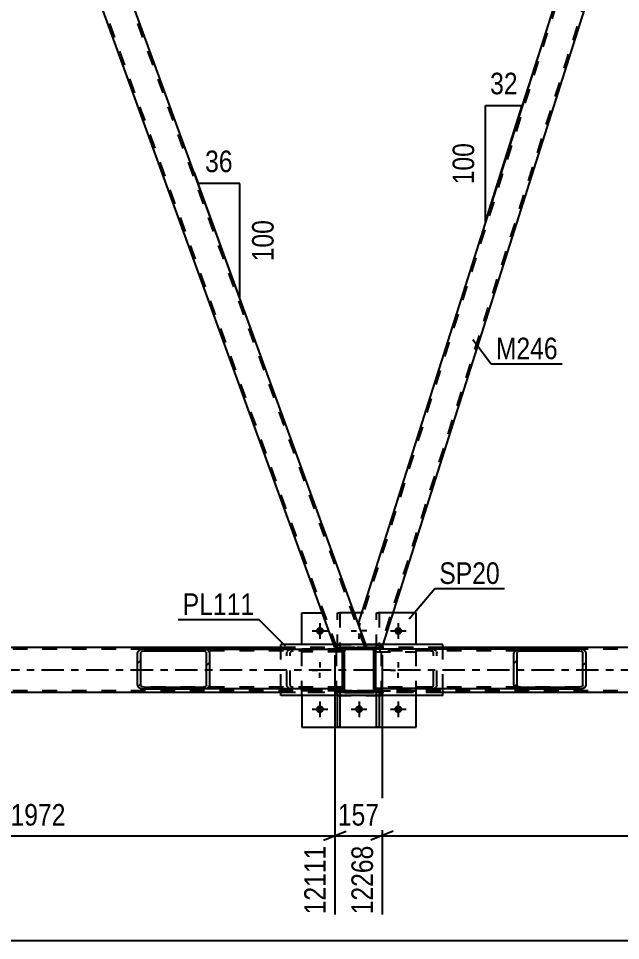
# Model space of a CAD drawing. Header units: millimetres. Extents: x -777 to 412, y -850 to -9.
# Drawn here: x -220.1 to -140.1, y -425.1 to -302.6 of the extents above; entities that cross this region are included whole.
import ezdxf

# ---------------------------------------------------------------- set-up
doc = ezdxf.new("R2010")
doc.units = ezdxf.units.MM
doc.linetypes.add('DXK_LINE_DOT2', pattern=[3.9198, 1.9599, -1.9599])
doc.linetypes.add('DXK_LINE_DOT3', pattern=[5.9187, 2.979, -0.9799, 0.9799, -0.9799])
doc.styles.add('Arial Narrow', font='ARIALN.TTF', dxfattribs={"height": 0.2})

# ---------------------------------------------------------------- blocks, each defined once
blk = doc.blocks.new('Part-570390744-11764 - 11758')
at = {"color": 2, "linetype": 'Continuous'}
for p, q in [((-138.39, -267.56), (-174.99, -382.96)), ((-135.36, -269.63), (-136.11, -267.56)), ((-135.09, -270.37), (-171.68, -385.76)), ((-135.09, -270.37), (-135.36, -269.63)), ((-173.96, -385.76), (-174.99, -382.96))]:
    blk.add_line(p, q, dxfattribs=at)
at = {"color": 7, "linetype": 'DXK_LINE_DOT2'}
for p, q in [((-138.02, -267.16), (-174.85, -383.33)), ((-138.27, -267.16), (-138.39, -267.56)), ((-136.25, -267.16), (-138.27, -267.16)), ((-136.11, -267.56), (-136.25, -267.16)), ((-135.22, -270), (-172.06, -386.16)), ((-135.09, -270.37), (-135.25, -269.91)), ((-173.82, -386.16), (-173.96, -385.76)), ((-171.68, -385.76), (-171.81, -386.16)), ((-171.81, -386.16), (-173.82, -386.16))]:
    blk.add_line(p, q, dxfattribs=at)
blk = doc.blocks.new('Part-570390744-11821 - 11758')
at = {"color": 7, "linetype": 'DXK_LINE_DOT2'}
for p, q in [((-217.13, -267.16), (-221.39, -267.16)), ((-220.22, -270.37), (-221.39, -267.16)), ((-177.82, -386.16), (-221.13, -267.16)), ((-174.07, -386.16), (-217.39, -267.16)), ((-216.99, -267.56), (-217.13, -267.16)), ((-173.82, -386.16), (-174.99, -382.96)), ((-178.08, -386.16), (-178.22, -385.76)), ((-178.08, -386.16), (-173.82, -386.16))]:
    blk.add_line(p, q, dxfattribs=at)
at = {"color": 2, "linetype": 'Continuous'}
for p, q in [((-174.99, -382.96), (-216.99, -267.56)), ((-178.22, -385.76), (-220.22, -270.37))]:
    blk.add_line(p, q, dxfattribs=at)
blk = doc.blocks.new('Part-570390744-11866 - 11758')
at = {"linetype": 'Continuous'}
h = blk.add_hatch(dxfattribs=at)
h.set_pattern_fill('', scale=0.7, style=0, pattern_type=0)
h.set_pattern_definition([(45, (-204.2272, -391.3685), (-1.57154, 1.57154), [])])
h.paths.add_polyline_path([(-204.29, -391.18), (-204.23, -391.37), (-204.04, -391.52), (-203.75, -391.63), (-203.42, -391.66), (-195.56, -391.66), (-195.22, -391.63), (-194.94, -391.52), (-194.75, -391.37), (-194.69, -391.18), (-194.69, -386.86), (-194.75, -386.68), (-194.94, -386.53), (-195.22, -386.42), (-195.56, -386.38), (-203.42, -386.38), (-203.75, -386.42), (-204.04, -386.53), (-204.23, -386.68), (-204.29, -386.86)])
h.paths.add_polyline_path([(-203.82, -386.77), (-203.73, -386.7), (-203.59, -386.64), (-203.42, -386.62), (-195.56, -386.62), (-195.39, -386.64), (-195.25, -386.7), (-195.16, -386.77), (-195.12, -386.86), (-195.12, -391.18), (-195.16, -391.28), (-195.25, -391.35), (-195.39, -391.41), (-195.56, -391.42), (-203.42, -391.42), (-203.59, -391.41), (-203.73, -391.35), (-203.82, -391.28), (-203.86, -391.18), (-203.86, -386.86)])
at = {"color": 2, "linetype": 'Continuous'}
for p, q in [((-204.23, -386.68), (-204.29, -386.86)), ((-204.29, -391.18), (-204.29, -386.86)), ((-203.86, -386.86), (-203.82, -386.77)), ((-203.86, -391.18), (-203.86, -386.86)), ((-203.42, -386.38), (-203.75, -386.42)), ((-203.59, -386.64), (-203.42, -386.62)), ((-203.42, -386.38), (-195.56, -386.38)), ((-203.42, -386.62), (-195.56, -386.62)), ((-195.56, -386.38), (-177.04, -386.38)), ((-195.22, -386.42), (-195.56, -386.38)), ((-195.56, -386.62), (-195.39, -386.64)), ((-195.16, -386.77), (-195.12, -386.86)), ((-195.12, -391.18), (-195.12, -386.86)), ((-194.69, -386.86), (-194.75, -386.68)), ((-194.69, -391.18), (-194.69, -386.86)), ((-177.04, -386.38), (-177.04, -386.42)), ((-177.04, -386.42), (-177.04, -386.64)), ((-204.29, -391.18), (-204.23, -391.37)), ((-203.82, -391.28), (-203.86, -391.18)), ((-203.75, -391.63), (-203.42, -391.66)), ((-203.42, -391.42), (-203.59, -391.41)), ((-203.42, -391.42), (-195.56, -391.42)), ((-203.42, -391.66), (-195.56, -391.66)), ((-195.39, -391.41), (-195.56, -391.42)), ((-195.56, -391.66), (-195.22, -391.63)), ((-177.04, -391.66), (-195.56, -391.66)), ((-195.12, -391.18), (-195.16, -391.28)), ((-194.75, -391.37), (-194.69, -391.18))]:
    blk.add_line(p, q, dxfattribs=at)
at = {"color": 7, "linetype": 'DXK_LINE_DOT2'}
for p, q in [((-203.42, -386.38), (-195.56, -386.38)), ((-177.04, -386.62), (-203.42, -386.62)), ((-184.46, -386.86), (-184.4, -386.68)), ((-184.46, -391.18), (-184.46, -386.86)), ((-183.99, -386.77), (-184.03, -386.86)), ((-184.03, -391.18), (-184.03, -386.86)), ((-183.93, -386.42), (-183.59, -386.38)), ((-183.59, -386.62), (-183.76, -386.64)), ((-177.04, -391.66), (-177.04, -386.64)), ((-177.04, -391.42), (-203.42, -391.42)), ((-195.56, -391.66), (-203.42, -391.66)), ((-184.4, -391.37), (-184.46, -391.18)), ((-184.03, -391.18), (-183.99, -391.28)), ((-183.59, -391.66), (-183.93, -391.63)), ((-183.76, -391.41), (-183.59, -391.42))]:
    blk.add_line(p, q, dxfattribs=at)
at = {"color": 2, "linetype": 'Continuous'}
for centre, radius, start, end in [((-203.62, -387.23), 0.817, 99.5182, 138.0638), ((-203.52, -387.05), 0.409, 99.5182, 138.0638), ((-195.46, -387.05), 0.409, 41.9363, 80.4819), ((-195.36, -387.23), 0.817, 41.9363, 80.4819), ((-203.62, -390.82), 0.817, 221.9363, 260.4819), ((-203.52, -391), 0.409, 221.9363, 260.4819), ((-195.46, -391), 0.409, 279.5182, 318.0638), ((-195.36, -390.82), 0.817, 279.5182, 318.0638)]:
    blk.add_arc(centre, radius, start, end, dxfattribs=at)
at = {"color": 7, "linetype": 'DXK_LINE_DOT2'}
for centre, radius, start, end in [((-183.79, -387.23), 0.817, 99.5182, 138.0638), ((-183.69, -387.05), 0.409, 99.5182, 138.0638), ((-183.79, -390.82), 0.817, 221.9363, 260.4819), ((-183.69, -391), 0.409, 221.9363, 260.4819)]:
    blk.add_arc(centre, radius, start, end, dxfattribs=at)
blk = doc.blocks.new('Part-570390744-11891 - 11758')
at = {"color": 7, "linetype": 'DXK_LINE_DOT2'}
for p, q in [((-54.26, -386.4), (-662.51, -386.4)), ((-163.72, -386.16), (-185.26, -386.16)), ((-54.26, -391.92), (-662.51, -391.92)), ((-54.26, -392.16), (-610.94, -392.16)), ((-163.72, -392.16), (-185.26, -392.16))]:
    blk.add_line(p, q, dxfattribs=at)
at = {"color": 2, "linetype": 'Continuous'}
for p, q in [((-185.26, -386.16), (-248.85, -386.16)), ((-100.13, -386.16), (-163.72, -386.16)), ((-185.26, -392.16), (-248.85, -392.16)), ((-100.13, -392.16), (-163.72, -392.16))]:
    blk.add_line(p, q, dxfattribs=at)
at = {"color": 7, "linetype": 'DXK_LINE_DOT3'}
blk.add_line((-54.26, -389.16), (-662.51, -389.16), dxfattribs=at)
blk = doc.blocks.new('Part-570390744-11875 - 11758')
at = {"linetype": 'Continuous'}
h = blk.add_hatch(dxfattribs=at)
h.set_pattern_fill('', scale=0.7, style=0, pattern_type=0)
h.set_pattern_definition([(45, (-176.9033, -392.0181), (-1.57154, 1.57154), [])])
h.paths.add_polyline_path([(-177.01, -391.86), (-176.9, -392.02), (-176.75, -392.12), (-176.56, -392.16), (-173.12, -392.16), (-172.94, -392.12), (-172.78, -392.02), (-172.68, -391.86), (-172.64, -391.68), (-172.64, -386.64), (-172.68, -386.46), (-172.78, -386.3), (-172.94, -386.2), (-173.12, -386.16), (-176.56, -386.16), (-176.75, -386.2), (-176.9, -386.3), (-177.01, -386.46), (-177.04, -386.64), (-177.04, -391.68)])
h.paths.add_polyline_path([(-176.8, -386.64), (-176.79, -386.55), (-176.73, -386.47), (-176.66, -386.42), (-176.56, -386.4), (-173.12, -386.4), (-173.03, -386.42), (-172.95, -386.47), (-172.9, -386.55), (-172.88, -386.64), (-172.88, -391.68), (-172.9, -391.77), (-172.95, -391.85), (-173.03, -391.9), (-173.12, -391.92), (-176.56, -391.92), (-176.66, -391.9), (-176.73, -391.85), (-176.79, -391.77), (-176.8, -391.68)])
at = {"color": 7, "linetype": 'DXK_LINE_DOT2'}
for p, q in [((-177.04, -386.64), (-177.01, -386.46)), ((-177.04, -391.68), (-177.04, -386.64)), ((-176.79, -386.55), (-176.8, -386.64)), ((-176.8, -391.68), (-176.8, -386.64)), ((-176.73, -386.47), (-176.79, -386.55)), ((-176.75, -386.2), (-176.56, -386.16)), ((-176.66, -386.42), (-176.73, -386.47)), ((-176.56, -386.4), (-176.66, -386.42)), ((-176.56, -386.16), (-173.12, -386.16)), ((-173.12, -386.4), (-176.56, -386.4)), ((-173.12, -386.16), (-172.94, -386.2)), ((-173.03, -386.42), (-173.12, -386.4)), ((-172.95, -386.47), (-173.03, -386.42)), ((-172.9, -386.55), (-172.95, -386.47)), ((-172.88, -386.64), (-172.9, -386.55)), ((-172.88, -391.68), (-172.88, -386.64)), ((-172.68, -386.46), (-172.64, -386.64)), ((-172.64, -391.68), (-172.64, -386.64)), ((-177.01, -391.86), (-177.04, -391.68)), ((-176.8, -391.68), (-176.79, -391.77)), ((-176.79, -391.77), (-176.73, -391.85)), ((-176.73, -391.85), (-176.66, -391.9)), ((-176.66, -391.9), (-176.56, -391.92)), ((-176.56, -391.92), (-173.12, -391.92)), ((-173.12, -391.92), (-173.03, -391.9)), ((-173.03, -391.9), (-172.95, -391.85)), ((-172.95, -391.85), (-172.9, -391.77)), ((-172.9, -391.77), (-172.88, -391.68)), ((-172.64, -391.68), (-172.68, -391.86)), ((-176.56, -392.16), (-176.75, -392.12)), ((-176.56, -392.16), (-173.12, -392.16)), ((-172.94, -392.12), (-173.12, -392.16))]:
    blk.add_line(p, q, dxfattribs=at)
at = {"color": 2, "linetype": 'Continuous'}
for p, q in [((-177.01, -386.46), (-177.04, -386.64)), ((-177.04, -391.68), (-177.04, -386.64)), ((-176.8, -386.64), (-176.79, -386.55)), ((-176.8, -391.68), (-176.8, -386.64)), ((-176.79, -386.55), (-176.73, -386.47)), ((-176.56, -386.16), (-176.75, -386.2)), ((-176.73, -386.47), (-176.66, -386.42)), ((-176.66, -386.42), (-176.56, -386.4)), ((-176.56, -386.16), (-173.12, -386.16)), ((-176.56, -386.4), (-173.12, -386.4)), ((-172.94, -386.2), (-173.12, -386.16)), ((-173.12, -386.4), (-173.03, -386.42)), ((-173.03, -386.42), (-172.95, -386.47)), ((-172.95, -386.47), (-172.9, -386.55)), ((-172.9, -386.55), (-172.88, -386.64)), ((-172.88, -391.68), (-172.88, -386.64)), ((-172.64, -386.64), (-172.68, -386.46)), ((-172.64, -391.68), (-172.64, -386.64)), ((-177.04, -391.68), (-177.01, -391.86)), ((-176.79, -391.77), (-176.8, -391.68)), ((-176.73, -391.85), (-176.79, -391.77)), ((-176.66, -391.9), (-176.73, -391.85)), ((-176.56, -391.92), (-176.66, -391.9)), ((-176.56, -391.92), (-173.12, -391.92)), ((-173.03, -391.9), (-173.12, -391.92)), ((-172.95, -391.85), (-173.03, -391.9)), ((-172.9, -391.77), (-172.95, -391.85)), ((-172.88, -391.68), (-172.9, -391.77)), ((-172.68, -391.86), (-172.64, -391.68)), ((-176.75, -392.12), (-176.56, -392.16)), ((-176.56, -392.16), (-173.12, -392.16)), ((-173.12, -392.16), (-172.94, -392.12))]:
    blk.add_line(p, q, dxfattribs=at)
at = {"color": 7, "linetype": 'DXK_LINE_DOT2'}
for centre, start, end in [((-176.56, -386.64), 112.5001, 157.5001), ((-173.12, -386.64), 22.5001, 67.5001), ((-176.56, -391.68), 202.5001, 247.5001), ((-173.12, -391.68), 292.5001, 337.5001)]:
    blk.add_arc(centre, 0.48, start, end, dxfattribs=at)
at = {"color": 2, "linetype": 'Continuous'}
for centre, start, end in [((-176.56, -386.64), 112.5001, 157.5001), ((-173.12, -386.64), 22.5001, 67.5001), ((-176.56, -391.68), 202.5001, 247.5001), ((-173.12, -391.68), 292.5001, 337.5001)]:
    blk.add_arc(centre, 0.48, start, end, dxfattribs=at)
blk = doc.blocks.new('Part-570390744-11988 - 11758')
at = {"color": 2, "linetype": 'Continuous'}
for p, q in [((-163.72, -385.76), (-185.26, -385.76)), ((-185.26, -386.38), (-185.26, -385.76)), ((-163.72, -386.38), (-163.72, -385.76)), ((-185.26, -392.56), (-185.26, -391.66)), ((-163.72, -392.56), (-163.72, -391.66)), ((-163.72, -392.56), (-185.26, -392.56))]:
    blk.add_line(p, q, dxfattribs=at)
at = {"color": 7, "linetype": 'DXK_LINE_DOT2'}
for p, q in [((-185.26, -391.66), (-185.26, -386.38)), ((-163.72, -391.66), (-163.72, -386.38))]:
    blk.add_line(p, q, dxfattribs=at)
blk = doc.blocks.new('Part-570390744-11995 - 11758')
at = {"color": 7, "linetype": 'DXK_LINE_DOT2'}
for p, q in [((-167.26, -391.6), (-172.66, -391.6)), ((-172.66, -391.6), (-172.66, -391.92)), ((-172.66, -391.92), (-167.26, -391.92)), ((-172.06, -391.92), (-172.06, -391.6)), ((-167.26, -391.92), (-167.26, -391.6))]:
    blk.add_line(p, q, dxfattribs=at)
blk = doc.blocks.new('Part-570390744-11996 - 11758')
at = {"color": 7, "linetype": 'DXK_LINE_DOT2'}
for p, q in [((-172.53, -386.4), (-172.53, -381.56)), ((-172.53, -381.56), (-172.21, -381.56)), ((-172.21, -381.56), (-172.21, -386.4)), ((-172.53, -385.8), (-172.21, -385.8)), ((-172.21, -386.4), (-172.53, -386.4))]:
    blk.add_line(p, q, dxfattribs=at)
blk = doc.blocks.new('Part-570390744-11997 - 11758')
at = {"color": 7, "linetype": 'DXK_LINE_DOT2'}
for p, q in [((-177.73, -386.4), (-177.73, -381.56)), ((-177.73, -381.56), (-177.41, -381.56)), ((-177.41, -381.56), (-177.41, -386.4)), ((-177.73, -385.8), (-177.41, -385.8)), ((-177.41, -386.4), (-177.73, -386.4))]:
    blk.add_line(p, q, dxfattribs=at)
blk = doc.blocks.new('Part-570390744-11998 - 11758')
at = {"color": 7, "linetype": 'DXK_LINE_DOT2'}
for p, q in [((-172.53, -392.56), (-172.53, -391.92)), ((-172.53, -391.92), (-172.21, -391.92)), ((-172.21, -391.92), (-172.21, -392.56)), ((-172.53, -392.52), (-172.21, -392.52))]:
    blk.add_line(p, q, dxfattribs=at)
at = {"color": 2, "linetype": 'Continuous'}
for p, q in [((-172.53, -396.76), (-172.53, -392.56)), ((-172.21, -392.56), (-172.21, -396.76)), ((-172.21, -396.76), (-172.53, -396.76))]:
    blk.add_line(p, q, dxfattribs=at)
blk = doc.blocks.new('Part-570390744-11999 - 11758')
at = {"color": 7, "linetype": 'DXK_LINE_DOT2'}
for p, q in [((-177.73, -392.56), (-177.73, -391.92)), ((-177.73, -391.92), (-177.41, -391.92)), ((-177.41, -391.92), (-177.41, -392.56)), ((-177.73, -392.52), (-177.41, -392.52))]:
    blk.add_line(p, q, dxfattribs=at)
at = {"color": 2, "linetype": 'Continuous'}
for p, q in [((-177.73, -396.76), (-177.73, -392.56)), ((-177.41, -392.56), (-177.41, -396.76)), ((-177.41, -396.76), (-177.73, -396.76))]:
    blk.add_line(p, q, dxfattribs=at)
blk = doc.blocks.new('Part-570390744-12000 - 11758')
at = {"color": 7, "linetype": 'DXK_LINE_DOT2'}
for p, q in [((-177.86, -392.56), (-177.86, -385.76)), ((-177.86, -385.76), (-171.86, -385.76)), ((-171.86, -392.56), (-171.86, -385.76)), ((-177.86, -392.56), (-171.86, -392.56))]:
    blk.add_line(p, q, dxfattribs=at)
blk = doc.blocks.new('Part-570390744-12013 - 11758')
at = {"color": 2, "linetype": 'Continuous'}
for p, q in [((-182.46, -385.76), (-182.46, -381.56)), ((-182.46, -381.56), (-179.75, -381.56)), ((-174.54, -381.56), (-175.49, -381.56)), ((-167.26, -381.56), (-170.35, -381.56)), ((-167.26, -385.76), (-167.26, -381.56)), ((-182.46, -392.56), (-182.46, -396.76)), ((-167.26, -396.76), (-167.26, -392.56)), ((-182.46, -396.76), (-167.26, -396.76))]:
    blk.add_line(p, q, dxfattribs=at)
at = {"color": 7, "linetype": 'DXK_LINE_DOT2'}
for p, q in [((-175.49, -381.56), (-179.75, -381.56)), ((-170.35, -381.56), (-174.54, -381.56)), ((-182.46, -392.56), (-182.46, -385.76)), ((-167.26, -392.56), (-167.26, -385.76))]:
    blk.add_line(p, q, dxfattribs=at)
blk = doc.blocks.new('Part-570390744-12014 - 11758')
at = {"color": 7, "linetype": 'DXK_LINE_DOT2'}
for p, q in [((-177.06, -386.4), (-182.46, -386.4)), ((-182.46, -386.4), (-182.46, -386.72)), ((-177.06, -386.72), (-182.46, -386.72)), ((-177.66, -386.72), (-177.66, -386.4)), ((-177.06, -386.72), (-177.06, -386.4))]:
    blk.add_line(p, q, dxfattribs=at)
blk = doc.blocks.new('Part-570390744-12015 - 11758')
at = {"color": 7, "linetype": 'DXK_LINE_DOT2'}
for p, q in [((-177.06, -391.6), (-182.46, -391.6)), ((-182.46, -391.6), (-182.46, -391.92)), ((-177.06, -391.92), (-182.46, -391.92)), ((-177.66, -391.92), (-177.66, -391.6)), ((-177.06, -391.92), (-177.06, -391.6))]:
    blk.add_line(p, q, dxfattribs=at)
blk = doc.blocks.new('Part-570390744-12016 - 11758')
at = {"color": 7, "linetype": 'DXK_LINE_DOT2'}
for p, q in [((-167.26, -386.4), (-172.66, -386.4)), ((-172.66, -386.4), (-172.66, -386.72)), ((-172.66, -386.72), (-167.26, -386.72)), ((-172.06, -386.72), (-172.06, -386.4)), ((-167.26, -386.72), (-167.26, -386.4))]:
    blk.add_line(p, q, dxfattribs=at)
blk = doc.blocks.new('Part-570390744-12017 - 11758')
at = {"color": 7, "linetype": 'DXK_LINE_DOT2'}
for p, q in [((-177.02, -386.47), (-177.06, -386.64)), ((-177.06, -386.64), (-177.02, -386.47)), ((-177.06, -391.68), (-177.06, -386.64)), ((-177.02, -386.45), (-177.02, -386.47)), ((-177.02, -386.47), (-177.02, -386.45)), ((-176.8, -386.55), (-176.82, -386.64)), ((-176.82, -391.68), (-176.82, -386.64)), ((-176.75, -386.47), (-176.8, -386.55)), ((-176.58, -386.16), (-176.76, -386.2)), ((-176.76, -386.2), (-176.58, -386.16)), ((-176.67, -386.42), (-176.75, -386.47)), ((-176.58, -386.4), (-176.67, -386.42)), ((-173.14, -386.16), (-176.58, -386.16)), ((-173.14, -386.4), (-176.58, -386.4)), ((-172.95, -386.2), (-173.14, -386.16)), ((-173.14, -386.16), (-172.95, -386.2)), ((-173.04, -386.42), (-173.14, -386.4)), ((-172.97, -386.47), (-173.04, -386.42)), ((-172.91, -386.55), (-172.97, -386.47)), ((-172.9, -386.64), (-172.91, -386.55)), ((-172.9, -391.68), (-172.9, -386.64)), ((-172.69, -386.47), (-172.69, -386.45)), ((-172.69, -386.45), (-172.69, -386.47)), ((-172.66, -386.64), (-172.69, -386.47)), ((-172.69, -386.47), (-172.66, -386.64)), ((-172.66, -391.68), (-172.66, -386.64)), ((-177.06, -391.68), (-177.04, -391.77)), ((-177.04, -391.77), (-177.06, -391.68)), ((-177.04, -391.77), (-177.02, -391.86)), ((-177.02, -391.86), (-177.04, -391.77)), ((-176.82, -391.68), (-176.8, -391.77)), ((-176.8, -391.77), (-176.75, -391.85)), ((-176.75, -391.85), (-176.67, -391.9)), ((-176.67, -391.9), (-176.58, -391.92)), ((-173.14, -391.92), (-176.58, -391.92)), ((-173.14, -391.92), (-173.04, -391.9)), ((-173.04, -391.9), (-172.97, -391.85)), ((-172.97, -391.85), (-172.91, -391.77)), ((-172.91, -391.77), (-172.9, -391.68)), ((-172.69, -391.86), (-172.67, -391.77)), ((-172.67, -391.77), (-172.69, -391.86)), ((-172.67, -391.77), (-172.66, -391.68)), ((-172.66, -391.68), (-172.67, -391.77)), ((-176.76, -392.12), (-176.58, -392.16)), ((-176.58, -392.16), (-176.76, -392.12)), ((-173.14, -392.16), (-176.58, -392.16)), ((-173.14, -392.16), (-172.95, -392.12)), ((-172.95, -392.12), (-173.14, -392.16))]:
    blk.add_line(p, q, dxfattribs=at)
at = {"color": 7, "linetype": 'DXK_LINE_DOT3'}
blk.add_line((-174.86, -389.16), (-174.86, -389.16), dxfattribs=at)
at = {"color": 7, "linetype": 'DXK_LINE_DOT2'}
for centre, start, end in [((-176.58, -386.64), 112.5001, 157.5001), ((-176.58, -386.64), 112.5001, 157.5001), ((-173.14, -386.64), 22.5001, 67.5001), ((-173.14, -386.64), 22.5001, 67.5001), ((-176.58, -391.68), 202.5001, 247.5001), ((-176.58, -391.68), 202.5001, 247.5001), ((-173.14, -391.68), 292.5001, 337.5001), ((-173.14, -391.68), 292.5001, 337.5001)]:
    blk.add_arc(centre, 0.48, start, end, dxfattribs=at)
blk = doc.blocks.new('Part-570390744-12426 - 11758')
at = {"linetype": 'Continuous'}
h = blk.add_hatch(dxfattribs=at)
h.set_pattern_fill('', scale=0.7, style=0, pattern_type=0)
h.set_pattern_definition([(45, (-154.231, -391.3684), (-1.57154, 1.57154), [])])
h.paths.add_polyline_path([(-154.3, -391.18), (-154.23, -391.37), (-154.04, -391.52), (-153.76, -391.63), (-153.42, -391.66), (-145.56, -391.66), (-145.23, -391.63), (-144.95, -391.52), (-144.76, -391.37), (-144.69, -391.18), (-144.69, -386.86), (-144.76, -386.68), (-144.95, -386.53), (-145.23, -386.42), (-145.56, -386.38), (-153.42, -386.38), (-153.76, -386.42), (-154.04, -386.53), (-154.23, -386.68), (-154.3, -386.86)])
h.paths.add_polyline_path([(-153.83, -386.77), (-153.73, -386.7), (-153.59, -386.64), (-153.42, -386.62), (-145.56, -386.62), (-145.4, -386.64), (-145.25, -386.7), (-145.16, -386.77), (-145.13, -386.86), (-145.13, -391.18), (-145.16, -391.28), (-145.25, -391.35), (-145.4, -391.41), (-145.56, -391.42), (-153.42, -391.42), (-153.59, -391.41), (-153.73, -391.35), (-153.83, -391.28), (-153.86, -391.18), (-153.86, -386.86)])
at = {"color": 2, "linetype": 'Continuous'}
for p, q in [((-172.64, -386.64), (-172.64, -386.38)), ((-153.42, -386.38), (-172.64, -386.38)), ((-154.23, -386.68), (-154.3, -386.86)), ((-154.3, -391.18), (-154.3, -386.86)), ((-153.86, -386.86), (-153.83, -386.77)), ((-153.86, -391.18), (-153.86, -386.86)), ((-153.42, -386.38), (-153.76, -386.42)), ((-153.59, -386.64), (-153.42, -386.62)), ((-153.42, -386.38), (-145.56, -386.38)), ((-153.42, -386.62), (-145.56, -386.62)), ((-145.23, -386.42), (-145.56, -386.38)), ((-145.56, -386.62), (-145.4, -386.64)), ((-145.16, -386.77), (-145.13, -386.86)), ((-145.13, -391.18), (-145.13, -386.86)), ((-144.69, -386.86), (-144.76, -386.68)), ((-144.69, -391.18), (-144.69, -386.86)), ((-153.42, -391.66), (-172.64, -391.66)), ((-154.3, -391.18), (-154.23, -391.37)), ((-153.83, -391.28), (-153.86, -391.18)), ((-153.76, -391.63), (-153.42, -391.66)), ((-153.42, -391.42), (-153.59, -391.41)), ((-153.42, -391.42), (-145.56, -391.42)), ((-153.42, -391.66), (-145.56, -391.66)), ((-145.4, -391.41), (-145.56, -391.42)), ((-145.56, -391.66), (-145.23, -391.63)), ((-145.13, -391.18), (-145.16, -391.28)), ((-144.76, -391.37), (-144.69, -391.18))]:
    blk.add_line(p, q, dxfattribs=at)
at = {"color": 7, "linetype": 'DXK_LINE_DOT2'}
for p, q in [((-145.56, -386.62), (-172.64, -386.62)), ((-172.64, -391.66), (-172.64, -386.64)), ((-165.39, -386.38), (-165.06, -386.42)), ((-165.23, -386.64), (-165.39, -386.62)), ((-164.96, -386.86), (-164.99, -386.77)), ((-164.96, -391.18), (-164.96, -386.86)), ((-164.59, -386.68), (-164.52, -386.86)), ((-164.52, -391.18), (-164.52, -386.86)), ((-145.56, -386.38), (-153.42, -386.38)), ((-145.56, -391.42), (-172.64, -391.42)), ((-165.39, -391.42), (-165.23, -391.41)), ((-165.06, -391.63), (-165.39, -391.66)), ((-164.99, -391.28), (-164.96, -391.18)), ((-164.52, -391.18), (-164.59, -391.37)), ((-145.56, -391.66), (-153.42, -391.66))]:
    blk.add_line(p, q, dxfattribs=at)
for centre, radius, start, end in [((-165.29, -387.05), 0.409, 41.9363, 80.4819), ((-165.19, -387.23), 0.817, 41.9363, 80.4819), ((-165.29, -391), 0.409, 279.5182, 318.0638), ((-165.19, -390.82), 0.817, 279.5182, 318.0638)]:
    blk.add_arc(centre, radius, start, end, dxfattribs=at)
at = {"color": 2, "linetype": 'Continuous'}
for centre, radius, start, end in [((-153.62, -387.23), 0.817, 99.5182, 138.0638), ((-153.52, -387.05), 0.409, 99.5182, 138.0638), ((-145.46, -387.05), 0.409, 41.9363, 80.4819), ((-145.36, -387.23), 0.817, 41.9363, 80.4819), ((-153.62, -390.82), 0.817, 221.9363, 260.4819), ((-153.52, -391), 0.409, 221.9363, 260.4819), ((-145.46, -391), 0.409, 279.5182, 318.0638), ((-145.36, -390.82), 0.817, 279.5182, 318.0638)]:
    blk.add_arc(centre, radius, start, end, dxfattribs=at)
blk = doc.blocks.new('Bolt-570390744-12406 - 11758')
at = {"linetype": 'Continuous'}
for points in [[(-179.54, -383.96, -1), (-180.58, -383.96, -1)], [(-169.14, -383.96, -1), (-170.18, -383.96, -1)], [(-179.54, -394.36, -1), (-180.58, -394.36, -1)], [(-174.34, -394.36, -1), (-175.38, -394.36, -1)], [(-169.14, -394.36, -1), (-170.18, -394.36, -1)]]:
    blk.add_hatch(color=1, dxfattribs=at).paths.add_polyline_path(points)
at = {"color": 1, "linetype": 'Continuous'}
for p, q in [((-180.06, -382.92), (-180.06, -385)), ((-174.86, -382.92), (-174.86, -383.61)), ((-169.66, -382.92), (-169.66, -385)), ((-181.1, -383.96), (-179.02, -383.96)), ((-175.9, -383.96), (-175.2, -383.96)), ((-174.86, -385), (-174.86, -384.31)), ((-173.82, -383.96), (-174.51, -383.96)), ((-170.7, -383.96), (-168.62, -383.96)), ((-180.06, -388.12), (-180.06, -388.81)), ((-169.66, -388.12), (-169.66, -388.81)), ((-181.1, -389.16), (-180.4, -389.16)), ((-179.02, -389.16), (-179.71, -389.16)), ((-170.7, -389.16), (-170, -389.16)), ((-168.62, -389.16), (-169.31, -389.16)), ((-180.06, -390.2), (-180.06, -389.51)), ((-169.66, -390.2), (-169.66, -389.51)), ((-181.1, -394.36), (-179.02, -394.36)), ((-180.06, -393.32), (-180.06, -395.4)), ((-175.9, -394.36), (-173.82, -394.36)), ((-174.86, -393.32), (-174.86, -395.4)), ((-170.7, -394.36), (-168.62, -394.36)), ((-169.66, -393.32), (-169.66, -395.4))]:
    blk.add_line(p, q, dxfattribs=at)
blk = doc.blocks.new('StraightDimension-570390744-50504 - 11758')
at = {"color": 7, "linetype": 'Continuous'}
for p, q in [((-171.81, -387.16), (-171.81, -421.61)), ((-92.94, -387.16), (-92.94, -421.61)), ((-170.31, -410.57), (-173.31, -411.77)), ((-171.81, -411.17), (-92.94, -411.17)), ((-94.44, -411.77), (-91.44, -410.57))]:
    blk.add_line(p, q, dxfattribs=at)
at = {"color": 0}
blk.add_wipeout([(-128.12, -410.42), (-128.12, -406.22), (-136.63, -406.22), (-136.63, -410.42)], dxfattribs=at)
at = {"color": 3, "style": 'Arial Narrow'}
blk.add_text('1972', height=2.863, dxfattribs=at).set_placement((-136.03, -409.82))
at = {"color": 0, "linetype": 'Continuous'}
blk.add_wipeout([(-93.54, -411.87), (-97.74, -411.87), (-97.74, -422.21), (-93.54, -422.21)], dxfattribs=at)
at = {"color": 3, "linetype": 'Continuous', "style": 'Arial Narrow'}
blk.add_text('14239', height=2.863, rotation=90.0002, dxfattribs=at).set_placement((-94.14, -421.61))
blk = doc.blocks.new('StraightDimension-570390744-13197 - 11758')
at = {"color": 7, "linetype": 'Continuous'}
blk.add_line((-708.81, -425.09), (-41.36, -425.09), dxfattribs=at)
blk = doc.blocks.new('AngleDimension-570390744-13661 - 11758')
at = {"color": 7, "linetype": 'Continuous'}
for p, q in [((-150.29, -305.08), (-153.18, -314.18)), ((-158.07, -314.18), (-153.18, -314.18)), ((-158.07, -329.62), (-153.18, -314.18)), ((-158.07, -329.62), (-158.07, -314.18))]:
    blk.add_line(p, q, dxfattribs=at)
at = {"color": 0}
blk.add_wipeout([(-158.97, -318.56), (-163.17, -318.56), (-163.17, -325.24), (-158.97, -325.24)], dxfattribs=at)
at = {"color": 3, "style": 'Arial Narrow'}
blk.add_text('100', height=2.863, rotation=90.0002, dxfattribs=at).set_placement((-159.57, -324.64))
at = {"color": 0}
blk.add_wipeout([(-153.2, -313.28), (-153.2, -309.08), (-158.05, -309.08), (-158.05, -313.28)], dxfattribs=at)
at = {"color": 3, "style": 'Arial Narrow'}
blk.add_text('32', height=2.863, dxfattribs=at).set_placement((-157.45, -312.68))
blk = doc.blocks.new('StraightDimension-570390744-50505 - 11758')
at = {"color": 7, "linetype": 'Continuous'}
for p, q in [((-178.08, -387.16), (-178.08, -421.61)), ((-171.81, -387.16), (-171.81, -421.61)), ((-179.58, -411.77), (-176.58, -410.57)), ((-178.08, -411.17), (-171.81, -411.17)), ((-170.31, -410.57), (-173.31, -411.77))]:
    blk.add_line(p, q, dxfattribs=at)
at = {"color": 0}
blk.add_wipeout([(-171.6, -410.42), (-171.6, -406.22), (-178.28, -406.22), (-178.28, -410.42)], dxfattribs=at)
at = {"color": 0, "linetype": 'Continuous'}
blk.add_wipeout([(-172.41, -411.87), (-176.61, -411.87), (-176.61, -422.21), (-172.41, -422.21)], dxfattribs=at)
at = {"color": 3, "style": 'Arial Narrow'}
blk.add_text('157', height=2.863, dxfattribs=at).set_placement((-177.68, -409.82))
at = {"color": 3, "linetype": 'Continuous', "style": 'Arial Narrow'}
blk.add_text('12268', height=2.863, rotation=90.0002, dxfattribs=at).set_placement((-173.01, -421.61))
blk = doc.blocks.new('AngleDimension-570390744-59552 - 11758')
at = {"color": 7, "linetype": 'Continuous'}
for p, q in [((-196.82, -322.98), (-196.25, -324.52)), ((-190.71, -324.52), (-196.25, -324.52)), ((-190.71, -339.74), (-196.25, -324.52)), ((-190.71, -339.74), (-190.71, -324.52))]:
    blk.add_line(p, q, dxfattribs=at)
at = {"color": 0}
blk.add_wipeout([(-185.61, -328.79), (-189.81, -328.79), (-189.81, -335.47), (-185.61, -335.47)], dxfattribs=at)
at = {"color": 3, "style": 'Arial Narrow'}
blk.add_text('100', height=2.863, rotation=90.0002, dxfattribs=at).set_placement((-186.21, -334.87))
at = {"color": 0}
blk.add_wipeout([(-191.06, -323.62), (-191.06, -319.42), (-195.91, -319.42), (-195.91, -323.62)], dxfattribs=at)
at = {"color": 3, "style": 'Arial Narrow'}
blk.add_text('36', height=2.863, dxfattribs=at).set_placement((-195.31, -323.02))
blk = doc.blocks.new('StraightDimension-570390744-50506 - 11758')
at = {"color": 7, "linetype": 'Continuous'}
for p, q in [((-256.94, -387.16), (-256.94, -421.61)), ((-178.08, -387.16), (-178.08, -421.61)), ((-255.44, -410.57), (-258.44, -411.77)), ((-256.94, -411.17), (-178.08, -411.17)), ((-179.58, -411.77), (-176.58, -410.57))]:
    blk.add_line(p, q, dxfattribs=at)
at = {"color": 0}
blk.add_wipeout([(-213.25, -410.42), (-213.25, -406.22), (-221.76, -406.22), (-221.76, -410.42)], dxfattribs=at)
at = {"color": 3, "style": 'Arial Narrow'}
blk.add_text('1972', height=2.863, dxfattribs=at).set_placement((-221.16, -409.82))
at = {"color": 0, "linetype": 'Continuous'}
blk.add_wipeout([(-178.68, -411.87), (-182.88, -411.87), (-182.88, -422.21), (-178.68, -422.21)], dxfattribs=at)
at = {"color": 3, "linetype": 'Continuous', "style": 'Arial Narrow'}
blk.add_text('12111', height=2.863, rotation=90.0002, dxfattribs=at).set_placement((-179.28, -421.61))
blk = doc.blocks.new('Mark-570390744-11760 - 11758')
at = {"color": 0}
blk.add_wipeout([(-148.47, -347.87), (-148.47, -344.87), (-156.69, -344.87), (-156.69, -347.87)], dxfattribs=at)
blk.add_wipeout([(-148.47, -347.87), (-148.47, -344.87), (-156.69, -344.87), (-156.69, -347.87)], dxfattribs=at)
at = {"color": 30, "linetype": 'Continuous'}
for p, q in [((-159.73, -345.24), (-157.29, -348.47)), ((-157.29, -348.47), (-147.87, -348.47))]:
    blk.add_line(p, q, dxfattribs=at)
at = {"color": 3, "style": 'Arial Narrow'}
blk.add_text('M246', height=2.863, dxfattribs=at).set_placement((-156.69, -347.87))
blk = doc.blocks.new('Mark-570390744-11984 - 11758')
at = {"color": 0}
blk.add_wipeout([(-188.78, -381.84), (-188.78, -378.84), (-198.28, -378.84), (-198.28, -381.84)], dxfattribs=at)
blk.add_wipeout([(-188.78, -381.84), (-188.78, -378.84), (-198.28, -378.84), (-198.28, -381.84)], dxfattribs=at)
at = {"color": 30, "linetype": 'Continuous'}
for p in [(-198.88, -382.44), (-184.64, -385.97)]:
    blk.add_line(p, (-188.18, -382.44), dxfattribs=at)
at = {"color": 3, "style": 'Arial Narrow'}
blk.add_text('PL111', height=2.863, dxfattribs=at).set_placement((-198.28, -381.84))
blk = doc.blocks.new('Mark-570390744-12009 - 11758')
at = {"color": 0}
blk.add_wipeout([(-156.16, -377.72), (-156.16, -374.72), (-164.2, -374.72), (-164.2, -377.72)], dxfattribs=at)
blk.add_wipeout([(-156.16, -377.72), (-156.16, -374.72), (-164.2, -374.72), (-164.2, -377.72)], dxfattribs=at)
at = {"color": 30, "linetype": 'Continuous'}
for p, q in [((-168.22, -382.36), (-164.8, -378.32)), ((-164.8, -378.32), (-155.56, -378.32))]:
    blk.add_line(p, q, dxfattribs=at)
at = {"color": 3, "style": 'Arial Narrow'}
blk.add_text('SP20', height=2.863, dxfattribs=at).set_placement((-164.2, -377.72))

msp = doc.modelspace()

# ---------------------------------------------------------------- block references
for name in ['Part-570390744-11821 - 11758', 'Part-570390744-11764 - 11758', 'Part-570390744-12013 - 11758', 'Part-570390744-11997 - 11758', 'Part-570390744-11996 - 11758', 'Bolt-570390744-12406 - 11758', 'Part-570390744-11988 - 11758', 'Part-570390744-12000 - 11758', 'Part-570390744-11891 - 11758', 'Part-570390744-11866 - 11758', 'Part-570390744-12014 - 11758', 'Part-570390744-12017 - 11758', 'Part-570390744-11875 - 11758', 'Part-570390744-12016 - 11758', 'Part-570390744-12426 - 11758', 'Part-570390744-12015 - 11758', 'Part-570390744-11999 - 11758', 'Part-570390744-11995 - 11758', 'Part-570390744-11998 - 11758']:
    msp.add_blockref(name, (0, 0))

# ---------------------------------------------------------------- next in the draw order: block references
msp.add_blockref('StraightDimension-570390744-50504 - 11758', (0, 0))

# ---------------------------------------------------------------- next in the draw order: block references
msp.add_blockref('StraightDimension-570390744-13197 - 11758', (0, 0))

# ---------------------------------------------------------------- next in the draw order: block references
for name in ['AngleDimension-570390744-13661 - 11758', 'AngleDimension-570390744-59552 - 11758', 'Mark-570390744-11760 - 11758', 'Mark-570390744-12009 - 11758', 'Mark-570390744-11984 - 11758', 'StraightDimension-570390744-50505 - 11758']:
    msp.add_blockref(name, (0, 0))

# ---------------------------------------------------------------- next in the draw order: block references
msp.add_blockref('StraightDimension-570390744-50506 - 11758', (0, 0))

doc.saveas('drawing.dxf')
